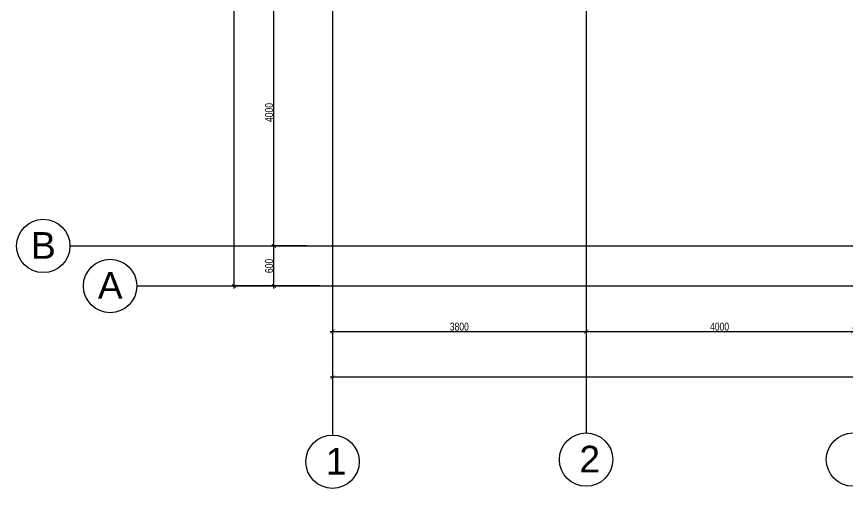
# Model space of a CAD drawing. Header units: millimetres. Extents: x 6678 to 63414, y 41629 to 83180.
# Drawn here: x 36482 to 48932, y 41629 to 48702 of the extents above; entities that cross this region are included whole.
import ezdxf

# ---------------------------------------------------------------- set-up
doc = ezdxf.new("R2010")
doc.units = ezdxf.units.MM
doc.layers.get('0').update_dxf_attribs({"color": 250})
doc.layers.get('Defpoints').update_dxf_attribs({"color": 255})
doc.layers.add('axis', color=40, linetype='Continuous')
doc.layers.add('dim', color=4, linetype='Continuous')
doc.styles.add('KOTE', font='romrust.shx', dxfattribs={"width": 0.8})
doc.styles.get("Standard").update_dxf_attribs({"font": 'arial.ttf'})
doc.dimstyles.new('100', dxfattribs={"dimscale": 6, "dimtxt": 20, "dimasz": 10, "dimexe": 6, "dimexo": 10, "dimgap": 2, "dimtad": 1, "dimtoh": 1, "dimdec": 0, "dimzin": 9, "dimdsep": 46, "dimtxsty": 'KOTE', "dimblk": 'ARCHTICK', "dimcen": 0, "dimdle": 6, "dimclrd": 256, "dimclre": 4, "dimclrt": 256, "dimadec": 0, "dimazin": 0, "dimtfac": 0.666667, "dimtdec": 0, "dimtix": 1, "dimtmove": 1, "dimatfit": 0, "dimfxl": 1, "dimtvp": 1, "dimtolj": 1, "dimarcsym": 0})

# ---------------------------------------------------------------- blocks, each defined once
blk = doc.blocks.new('_ArchTick')
at = {"color": 0, "linetype": 'ByBlock', "const_width": 0.15}
blk.add_lwpolyline([(-0.5, -0.5), (0.5, 0.5)], dxfattribs=at)
blk = doc.blocks.new('*D310')
at = {"layer": 'Defpoints', "color": 0, "transparency": 16777216}
for p in [(59917, 44695), (41217, 44276), (41217, 43295)]:
    blk.add_point(p, dxfattribs=at)
at = {"layer": 'dim', "color": 4, "lineweight": -2, "transparency": 16777216}
for p, q in [((59917, 44635), (59917, 43259)), ((41217, 44216), (41217, 43259))]:
    blk.add_line(p, q, dxfattribs=at)
at = {"layer": 'dim', "lineweight": -2, "transparency": 16777216}
blk.add_line((59953, 43295), (41181, 43295), dxfattribs=at)
at = {"layer": 'dim', "lineweight": -2, "transparency": 16777216, "xscale": 60, "yscale": 60, "zscale": 60, "rotation": 180}
blk.add_blockref('_ArchTick', (41217, 43295), dxfattribs=at)
at = {"layer": 'dim', "lineweight": -2, "transparency": 16777216, "xscale": 60, "yscale": 60, "zscale": 60}
blk.add_blockref('_ArchTick', (59917, 43295), dxfattribs=at)
at = {"layer": 'dim', "transparency": 16777216, "insert": (50567, 43367), "char_height": 120, "attachment_point": 5, "style": 'KOTE'}
blk.add_mtext('\\A1;18700', dxfattribs=at)
blk = doc.blocks.new('*D311')
at = {"layer": 'Defpoints', "color": 0, "transparency": 16777216}
for p in [(39744, 61964), (40108, 61964), (41090, 44664)]:
    blk.add_point(p, dxfattribs=at)
at = {"layer": 'dim', "color": 4, "lineweight": -2, "transparency": 16777216}
for p, q in [((40048, 61964), (39708, 61964)), ((41030, 44664), (39708, 44664))]:
    blk.add_line(p, q, dxfattribs=at)
at = {"layer": 'dim', "lineweight": -2, "transparency": 16777216}
blk.add_line((39744, 44628), (39744, 62000), dxfattribs=at)
at = {"layer": 'dim', "lineweight": -2, "transparency": 16777216, "xscale": 60, "yscale": 60, "zscale": 60}
for p, rotation in [((39744, 61964), 90), ((39744, 44664), 270)]:
    blk.add_blockref('_ArchTick', p, dxfattribs=dict(at, rotation=rotation))
at = {"layer": 'dim', "transparency": 16777216, "insert": (39672, 53314), "char_height": 120, "attachment_point": 5, "rotation": 90, "style": 'KOTE'}
blk.add_mtext('\\A1;17300', dxfattribs=at)
blk = doc.blocks.new('*D312')
at = {"layer": 'Defpoints', "color": 0, "transparency": 16777216}
for p in [(41217, 44276), (45017, 44276), (45017, 43982)]:
    blk.add_point(p, dxfattribs=at)
at = {"layer": 'dim', "color": 4, "lineweight": -2, "transparency": 16777216}
for p, q in [((41217, 44216), (41217, 43946)), ((45017, 44216), (45017, 43946))]:
    blk.add_line(p, q, dxfattribs=at)
at = {"layer": 'dim', "lineweight": -2, "transparency": 16777216}
blk.add_line((41181, 43982), (45053, 43982), dxfattribs=at)
at = {"layer": 'dim', "lineweight": -2, "transparency": 16777216, "xscale": 60, "yscale": 60, "zscale": 60, "rotation": 180}
blk.add_blockref('_ArchTick', (41217, 43982), dxfattribs=at)
at = {"layer": 'dim', "lineweight": -2, "transparency": 16777216, "xscale": 60, "yscale": 60, "zscale": 60}
blk.add_blockref('_ArchTick', (45017, 43982), dxfattribs=at)
at = {"layer": 'dim', "transparency": 16777216, "insert": (43117, 44054), "char_height": 120, "attachment_point": 5, "style": 'KOTE'}
blk.add_mtext('\\A1;3800', dxfattribs=at)
blk = doc.blocks.new('*D313')
at = {"layer": 'Defpoints', "color": 0, "transparency": 16777216}
for p in [(45017, 44276), (49017, 43982), (49017, 43982)]:
    blk.add_point(p, dxfattribs=at)
at = {"layer": 'dim', "color": 4, "lineweight": -2, "transparency": 16777216}
for p, q in [((45017, 44216), (45017, 43946)), ((49017, 44042), (49017, 44018))]:
    blk.add_line(p, q, dxfattribs=at)
at = {"layer": 'dim', "lineweight": -2, "transparency": 16777216}
blk.add_line((44981, 43982), (49053, 43982), dxfattribs=at)
at = {"layer": 'dim', "lineweight": -2, "transparency": 16777216, "xscale": 60, "yscale": 60, "zscale": 60, "rotation": 180}
blk.add_blockref('_ArchTick', (45017, 43982), dxfattribs=at)
at = {"layer": 'dim', "lineweight": -2, "transparency": 16777216, "xscale": 60, "yscale": 60, "zscale": 60}
blk.add_blockref('_ArchTick', (49017, 43982), dxfattribs=at)
at = {"layer": 'dim', "transparency": 16777216, "insert": (47017, 44054), "char_height": 120, "attachment_point": 5, "style": 'KOTE'}
blk.add_mtext('\\A1;4000', dxfattribs=at)
blk = doc.blocks.new('*D317')
at = {"layer": 'Defpoints', "color": 0, "transparency": 16777216}
for p in [(40339, 45264), (40890, 45264), (40256, 44664)]:
    blk.add_point(p, dxfattribs=at)
at = {"layer": 'dim', "color": 4, "lineweight": -2, "transparency": 16777216}
for p, q in [((40830, 45264), (40303, 45264)), ((40316, 44664), (40375, 44664))]:
    blk.add_line(p, q, dxfattribs=at)
at = {"layer": 'dim', "lineweight": -2, "transparency": 16777216}
blk.add_line((40339, 44628), (40339, 45300), dxfattribs=at)
at = {"layer": 'dim', "lineweight": -2, "transparency": 16777216, "xscale": 60, "yscale": 60, "zscale": 60}
for p, rotation in [((40339, 45264), 90), ((40339, 44664), 270)]:
    blk.add_blockref('_ArchTick', p, dxfattribs=dict(at, rotation=rotation))
at = {"layer": 'dim', "transparency": 16777216, "insert": (40267, 44964), "char_height": 120, "attachment_point": 5, "rotation": 90, "style": 'KOTE'}
blk.add_mtext('\\A1;600', dxfattribs=at)
blk = doc.blocks.new('*D318')
at = {"layer": 'Defpoints', "color": 0, "transparency": 16777216}
for p in [(40339, 49264), (40339, 49264), (40256, 45264)]:
    blk.add_point(p, dxfattribs=at)
at = {"layer": 'dim', "color": 4, "lineweight": -2, "transparency": 16777216}
for p, q in [((40279, 49264), (40303, 49264)), ((40316, 45264), (40375, 45264))]:
    blk.add_line(p, q, dxfattribs=at)
at = {"layer": 'dim', "lineweight": -2, "transparency": 16777216}
blk.add_line((40339, 45228), (40339, 49300), dxfattribs=at)
at = {"layer": 'dim', "lineweight": -2, "transparency": 16777216, "xscale": 60, "yscale": 60, "zscale": 60}
for p, rotation in [((40339, 49264), 90), ((40339, 45264), 270)]:
    blk.add_blockref('_ArchTick', p, dxfattribs=dict(at, rotation=rotation))
at = {"layer": 'dim', "transparency": 16777216, "insert": (40267, 47264), "char_height": 120, "attachment_point": 5, "rotation": 90, "style": 'KOTE'}
blk.add_mtext('\\A1;4000', dxfattribs=at)

msp = doc.modelspace()

# ---------------------------------------------------------------- linework, layer by layer
at = {"layer": 'axis'}
for p, q in [((41216.6, 61963.7), (41216.6, 42429.5)), ((45016.6, 61963.7), (45016.6, 42460.9)), ((37282.3, 45263.7), (61152.3, 45263.7)), ((38283.9, 44663.7), (61152.3, 44663.7))]:
    msp.add_line(p, q, dxfattribs=at)
at = {"layer": 'axis', "color": 4}
for centre in [(36882.3, 45263.7), (37883.9, 44663.7), (45016.6, 42060.9), (49016.6, 42060.9), (41216.6, 42029.5)]:
    msp.add_circle(centre, 400, dxfattribs=at)

# ---------------------------------------------------------------- texts
at = {"color": 3, "linetype": 'Continuous', "char_height": 400, "attachment_point": 1}
for s, insert in [('B', (36697.3, 45471.7)), ('A', (37698.9, 44871.7)), ('1', (41115.5, 42237.5)), ('2', (44915.5, 42268.9))]:
    msp.add_mtext(s, dxfattribs=dict(at, insert=insert))

# ---------------------------------------------------------------- dimensions: what is measured, and where the dimension line sits
at = {"layer": 'dim'}
for base, p1, p2, picture, middle in [((39743.5, 61963.7), (41090.4, 44663.7), (40108.3, 61963.7), '*D311', (39671.5, 53313.7)), ((40338.7, 49263.7), (40256, 45263.7), (40338.7, 49263.7), '*D318', (40266.7, 47263.7)), ((40338.7, 45263.7), (40256, 44663.7), (40890.1, 45263.7), '*D317', (40266.7, 44963.7))]:
    dim = msp.add_linear_dim(base=base, p1=p1, p2=p2, angle=90, dimstyle='100', dxfattribs=at)
    dim.commit()
    dim.dimension.update_dxf_attribs({"geometry": picture, "text_midpoint": middle})
for base, p1, p2, picture, middle in [((41216.6, 43295.3), (59916.6, 44695.2), (41216.6, 44275.6), '*D310', (50566.6, 43367.3)), ((45016.6, 43982.2), (41216.6, 44275.6), (45016.6, 44275.6), '*D312', (43116.6, 44054.2)), ((49016.6, 43982.2), (45016.6, 44275.6), (49016.6, 43982.2), '*D313', (47016.6, 44054.2))]:
    dim = msp.add_linear_dim(base=base, p1=p1, p2=p2, dimstyle='100', dxfattribs=at)
    dim.commit()
    dim.dimension.update_dxf_attribs({"geometry": picture, "text_midpoint": middle})

doc.saveas('drawing.dxf')
